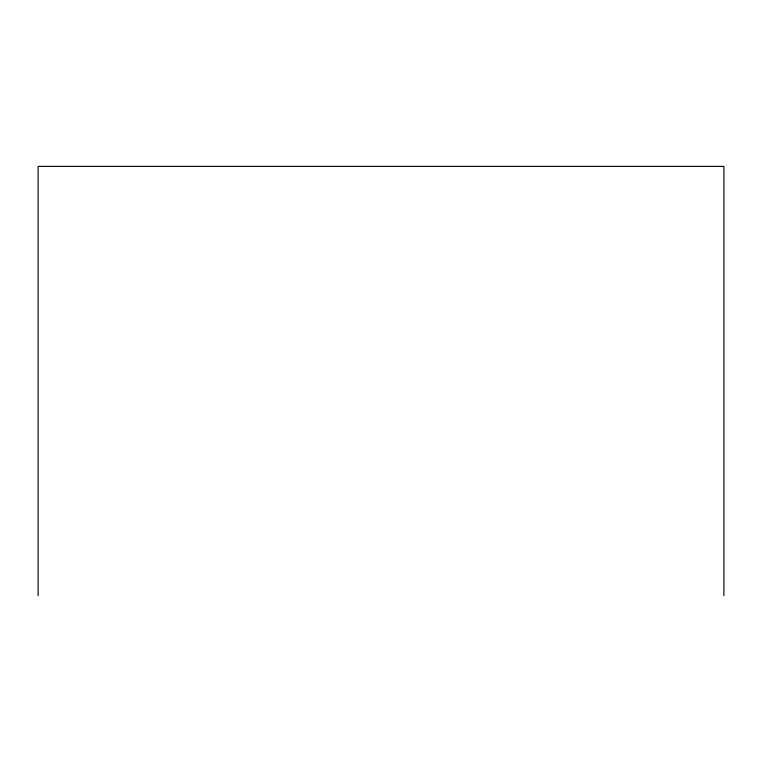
<?xml version="1.0" encoding="UTF-8"?>
<svg xmlns="http://www.w3.org/2000/svg" width="762" height="762" viewBox="0 0 762 762"><rect width="100%" height="100%" fill="white"/><g stroke="black" fill="none" stroke-linecap="round" stroke-linejoin="round"><path stroke-width="1.14" d="M723.9 595.608L723.9 166.392L38.1 166.392L38.1 595.608"/></g></svg>
